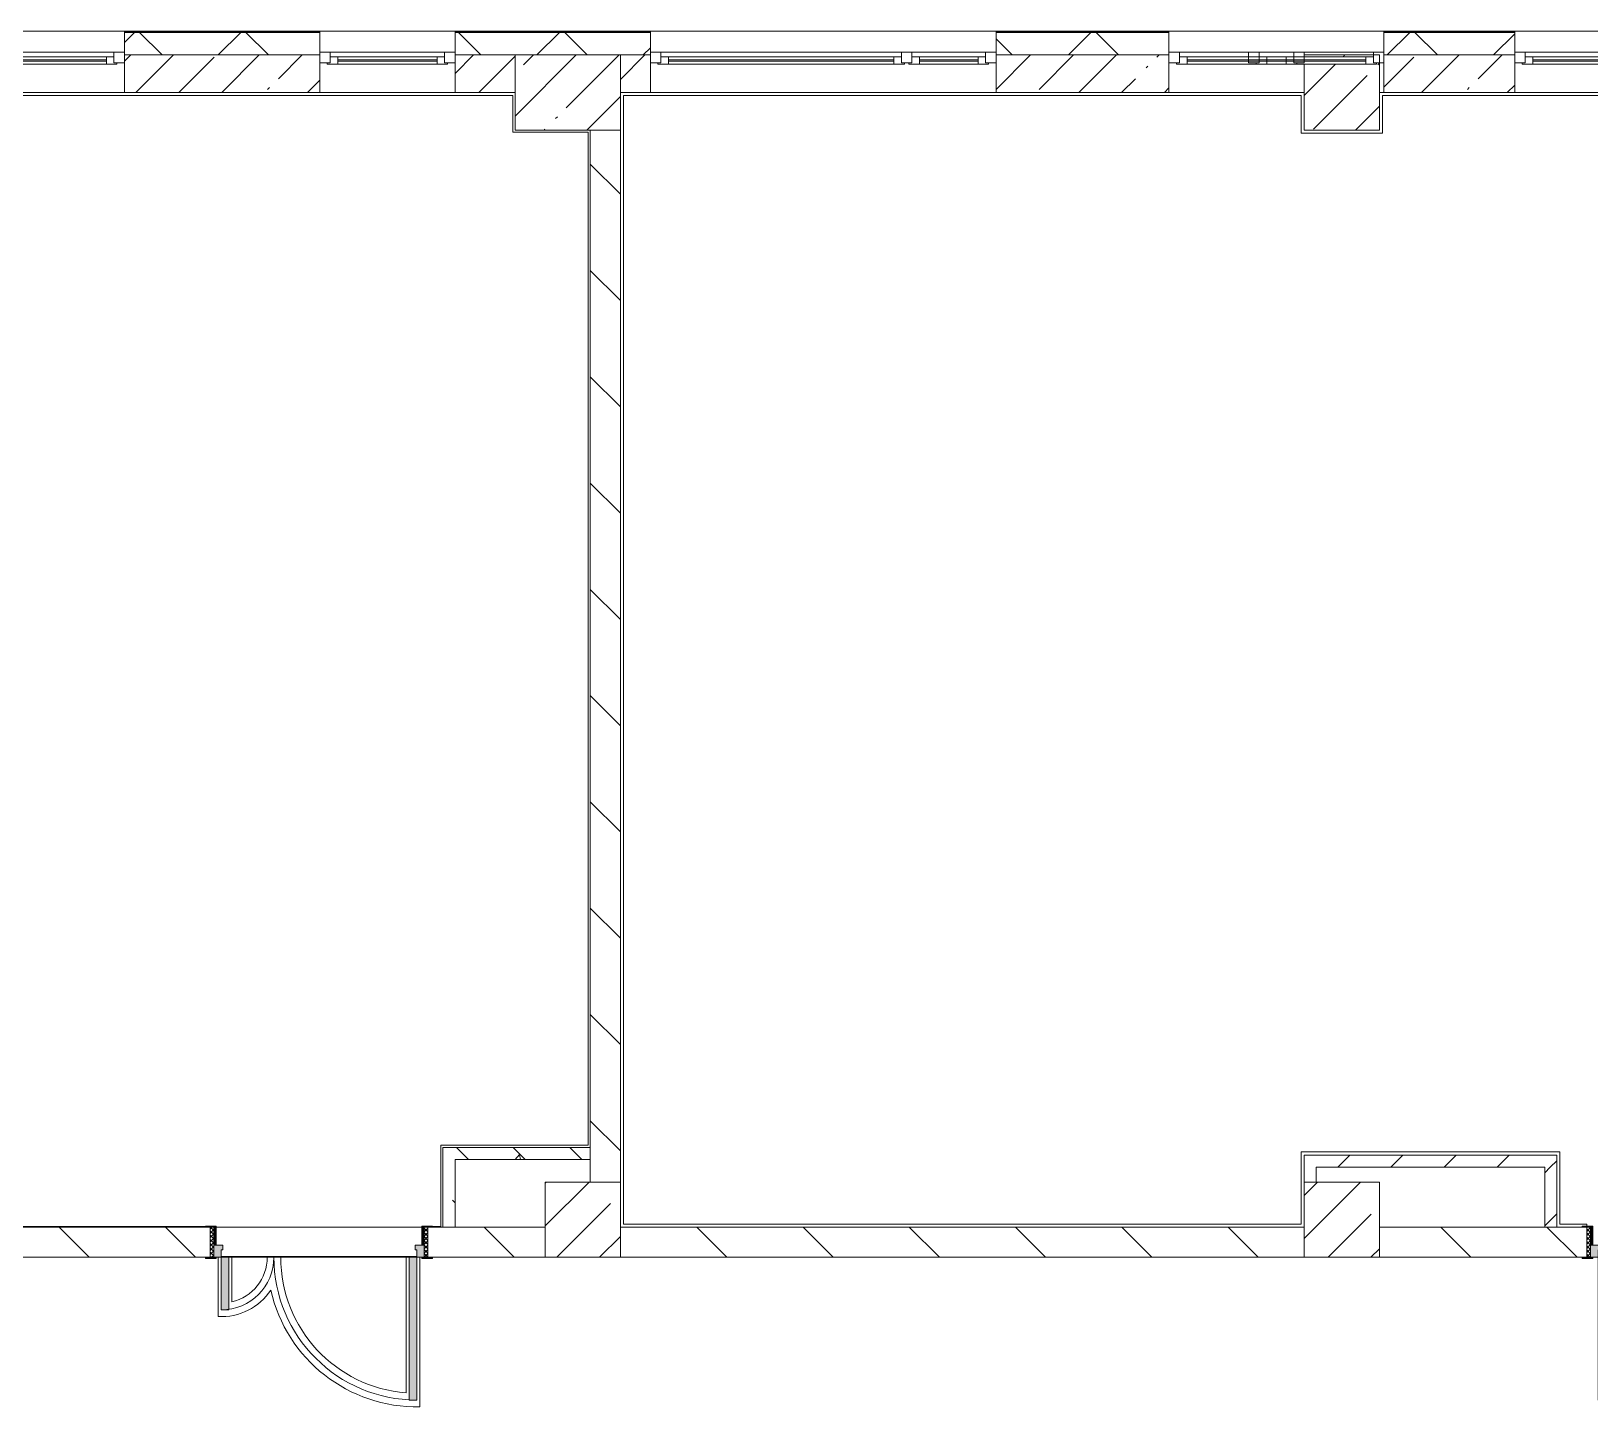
# Model space of a CAD drawing. Header units: millimetres. Extents: x 35316 to 242799, y -8553 to 29000.
# Drawn here: x 215057 to 225427, y 12405 to 21558 of the extents above; entities that cross this region are included whole.
import ezdxf

# ---------------------------------------------------------------- set-up
doc = ezdxf.new("R2010")
doc.units = ezdxf.units.MM
for name, color, linetype, lineweight, true_color in [('A-DOOR-3', 7, 'Continuous', 5, 0xaaaaaa), ('A-DOOR-4', 7, 'Continuous', 5, 0xe2e2e2), ('A-DOOR-FRAM-2', 7, 'Continuous', 5, 0xe2e2e2), ('A-DOOR-FRAM-3', 7, 'Continuous', 5, 0xaaaaaa), ('A-FLOR-3', 7, 'Continuous', 5, 0xaaaaaa), ('I-WALL-6', 7, 'Continuous', 5, 0x787878)]:
    doc.layers.add(name, color=color, linetype=linetype, lineweight=lineweight, true_color=true_color)
for name, color, linetype, lineweight in [('A-GLAZ-2', 7, 'Continuous', 5), ('A-WALL', 7, 'Continuous', 9), ('A-WALL-2', 7, 'Continuous', 5), ('I-WALL-5', 7, 'Continuous', 5), ('S-COLS-2', 7, 'Continuous', 5)]:
    doc.layers.add(name, color=color, linetype=linetype, lineweight=lineweight)
pattern_1 = [(45, (107926.8, 0), (-285.1231, 285.1231), []), (45, (108211.92, 0), (-285.1231, 285.1231), [504.031, -100.806, 16.764, -84.042])]
pattern_2 = [(135, (107926.8, 0), (-353.5534, -353.5534), [])]
pattern_3 = [(135, (107926.8, 0), (-377.1708, -377.1708), [533.4, -88.9, 17.78, -88.9]), (135, (107926.8, 376.94), (-377.1708, -377.1708), []), (50, (107926.8, 0), (637.6445, -55.7866), [66.675, -733.425]), (355, (107926.8, 0), (-123.3494, 668.6992), [53.34, -586.74]), (100.451, (107979.94, -4.65), (514.299, 612.908), [56.665, -623.315]), (46.184, (107926.8, 177.8), (948.7764, -147.1497), [100.012, -1100.137]), (96.636, (108005.9, 165.5), (830.909, 865.997), [84.998, -934.973]), (351.184, (107926.8, 177.8), (830.918, 865.988), [80.01, -880.11]), (21, (108015.7, 133.35), (530.6506, -357.9283), [66.675, -733.425]), (326, (108015.7, 133.35), (216.308, 644.6585), [53.34, -586.74]), (71.451, (108059.9, 103.5), (746.9596, 286.7243), [56.665, -623.315]), (37.5, (107926.8, 0), (10.81053, 295.9426), [16.764, -562.864, 16.764, -578.866, -588.962]), (37.5, (107926.8, 0), (10.81053, 295.9426), [-1175.258, 16.764, -572.198]), (7.5, (107926.8, 0), (233.8692, 350.63175), [16.764, -322.834, 16.764, -549.529, -224.472]), (7.5, (107926.8, 0), (233.8692, 350.63175), [-905.891, 16.764, -207.708]), (327.5, (107728.55, 0), (474.5678, -20.0513), [16.764, -205.486, 16.764, -676.656, -920.115]), (327.5, (107728.55, 0), (474.5678, -20.0513), [-915.67, 16.764, -903.351]), (317.5, (107639.65, 0), (518.4522, 88.9934), [16.764, -272.161, 16.764, -443.738, -653.415]), (317.5, (107639.65, 0), (518.4522, 88.9934), [-749.427, 16.764, -636.651])]
pattern_4 = [(45, (107926.8, 0), (-176.7767, 176.7767), [])]

# ---------------------------------------------------------------- blocks, each defined once
blk = doc.blocks.new('120_Окно_СКБ_1Ст - 120_Окно_СКБ_1Ст 900х2500_h_ с форточкой-22877787-3_3_2_птичка')
at = {"layer": 'A-GLAZ-2'}
for p, q in [((-450, -127), (-450, -57)), ((-450, -57), (-380, -57)), ((450, -57), (-450, -57)), ((-380, -57), (-380, -127)), ((380, -87), (-380, -87)), ((-380, -87), (-380, -127)), ((-330, -137), (-330, -87)), ((330, -137), (330, -87)), ((380, -127), (380, -57)), ((380, -57), (450, -57)), ((380, -127), (380, -87)), ((450, -57), (450, -127)), ((-380, -127), (-450, -127)), ((-450, -127), (-400, -127)), ((-380, -127), (-400, -127)), ((-400, -127), (-400, -137)), ((-400, -137), (400, -137)), ((400, -137), (-400, -137)), ((-330, -107), (330, -107)), ((330, -117), (-330, -117)), ((450, -127), (380, -127)), ((400, -127), (380, -127)), ((400, -137), (400, -127))]:
    blk.add_line(p, q, dxfattribs=at)
blk = doc.blocks.new('120_Окно_СКБ_1Ст - 120_Окно_СКБ_1Ст 900х2500_h_ с форточкой-22876038-3_3_2_птичка')
at = {"layer": 'A-GLAZ-2'}
for p, q in [((-450, -127), (-450, -57)), ((-450, -57), (-380, -57)), ((450, -57), (-450, -57)), ((-380, -57), (-380, -127)), ((380, -87), (-380, -87)), ((-380, -87), (-380, -127)), ((-330, -137), (-330, -87)), ((330, -137), (330, -87)), ((380, -127), (380, -57)), ((380, -57), (450, -57)), ((380, -127), (380, -87)), ((450, -57), (450, -127)), ((-380, -127), (-450, -127)), ((-450, -127), (-400, -127)), ((-380, -127), (-400, -127)), ((-400, -127), (-400, -137)), ((-400, -137), (400, -137)), ((400, -137), (-400, -137)), ((-330, -107), (330, -107)), ((330, -117), (-330, -117)), ((450, -127), (380, -127)), ((400, -127), (380, -127)), ((400, -127), (450, -127)), ((400, -137), (400, -127))]:
    blk.add_line(p, q, dxfattribs=at)
blk = doc.blocks.new('120_Окно_СКБ_2Ст_Фрамуга сверху - 120_Окно_СКБ_2Ст_2300х2500_h_ ДОО-23103760-3_3_2_птичка')
at = {"layer": 'A-GLAZ-2'}
for p, q in [((-1150, -127), (-1150, -57)), ((-1150, -57), (-1080, -57)), ((1150, -57), (-1150, -57)), ((-1080, -57), (-1080, -127)), ((-1080, -57), (1080, -57)), ((520, -87), (-1080, -87)), ((-1080, -87), (-1080, -127)), ((-1030, -137), (-1030, -87)), ((470, -137), (470, -87)), ((520, -127), (520, -57)), ((520, -57), (590, -57)), ((520, -127), (520, -87)), ((590, -57), (590, -127)), ((1080, -87), (590, -87)), ((590, -87), (590, -127)), ((640, -137), (640, -87)), ((1030, -137), (1030, -87)), ((1080, -127), (1080, -57)), ((1080, -57), (1150, -57)), ((1080, -127), (1080, -87)), ((1150, -57), (1150, -127)), ((-1080, -127), (-1150, -127)), ((-1150, -127), (-1100, -127)), ((-1080, -127), (-1100, -127)), ((-1100, -127), (-1100, -137)), ((-1100, -137), (540, -137)), ((540, -137), (-1100, -137)), ((-1030, -107), (470, -107)), ((470, -117), (-1030, -117)), ((590, -127), (520, -127)), ((540, -127), (520, -127)), ((540, -127), (570, -127)), ((540, -127), (570, -127)), ((540, -137), (540, -127)), ((590, -127), (570, -127)), ((570, -127), (570, -137)), ((570, -137), (1100, -137)), ((1100, -137), (570, -137)), ((640, -107), (1030, -107)), ((1030, -117), (640, -117)), ((1150, -127), (1080, -127)), ((1100, -127), (1080, -127)), ((1100, -127), (1150, -127)), ((1100, -137), (1100, -127))]:
    blk.add_line(p, q, dxfattribs=at)
blk = doc.blocks.new('110_Дверь_СКБ_2Ст - Д-6_л__ ДОО_Дв_1450x2100h_Дверь из раздевальной в коридор-32357677-3_3_2_птичка')
at = {"layer": 'A-DOOR-3'}
h = blk.add_hatch(dxfattribs=at)
h.set_pattern_fill('FP_140', color=256, style=0, pattern_type=2)
h.set_pattern_definition([(135, (1576.41, 164.685), (-14.14214, -14.14214), []), (225, (1576.41, 164.685), (14.14214, -14.14214), [])])
h.paths.add_polyline_path([(737.5, 100), (712.5, 100), (712.5, -100), (737.5, -100)])
at = {"layer": 'A-DOOR-4'}
for points in [[(-587.5, 1050), (-637.5, 1050), (-637.5, 100), (-587.5, 100), (-587.5, 755.9)], [(612.5, 450), (612.5, 100), (662.5, 100), (662.5, 450)]]:
    blk.add_hatch(color=256, dxfattribs=at).paths.add_polyline_path(points)
h = blk.add_hatch(color=256, dxfattribs=at)
h.paths.add_polyline_path([(662.5, 100), (662.5, 50), (652.5, 50), (652.5, 20), (712.5, 20), (707.5, 100)])
h.paths.add_polyline_path([(-637.5, 100), (-687.5, 100), (-687.5, 20), (-627.5, 20), (-627.5, 50), (-637.5, 50)])
at = {"layer": 'A-DOOR-FRAM-2'}
for points in [[(-742.5, 108), (-742.5, 100), (-672.5, 100), (-672.5, 108)], [(767.5, 108), (697.5, 108), (697.5, 100), (767.5, 100)], [(-672.5, 20), (-687.5, 20), (-687.5, -100), (-672.5, -100)], [(707.5, 20), (697.5, 20), (697.5, -100), (712.5, -100), (712.5, 20)], [(-672.5, -100), (-742.5, -100), (-742.5, -108), (-672.5, -108)], [(767.5, -100), (697.5, -100), (697.5, -108), (767.5, -108)]]:
    blk.add_hatch(color=256, dxfattribs=at).paths.add_polyline_path(points)
at = {"layer": 'A-DOOR-FRAM-3'}
h = blk.add_hatch(dxfattribs=at)
h.set_pattern_fill('FP_141', color=256, style=0, pattern_type=2)
h.set_pattern_definition([(45, (-546.384, 164.685), (-14.1421, 14.1421), []), (135, (-546.384, 164.685), (-14.1421, -14.1421), [])])
h.paths.add_polyline_path([(-712.5, 100), (-712.5, -100), (-687.5, -100), (-687.5, 100)])
at = {"layer": 'A-DOOR-3'}
for p, q in [((-637.5, 1050), (-637.5, 100)), ((-587.5, 1050), (-637.5, 1050)), ((-587.5, 100), (-587.5, 1050)), ((662.5, 450), (612.5, 450)), ((612.5, 450), (612.5, 100)), ((662.5, 100), (662.5, 450)), ((-637.5, 100), (-587.5, 100)), ((612.5, 100), (662.5, 100))]:
    blk.add_line(p, q, dxfattribs=at)
for centre, radius, start, end in [((-637.5, 100), 950, 0, 90), ((662.5, 100), 350, 90, 180)]:
    blk.add_arc(centre, radius, start, end, dxfattribs=at)
at = {"layer": 'A-DOOR-FRAM-3'}
for p, q in [((-672.5, 108), (-742.5, 108)), ((-742.5, 108), (-742.5, 100)), ((-672.5, 100), (-672.5, 108)), ((767.5, 108), (697.5, 108)), ((697.5, 108), (697.5, 100)), ((767.5, 100), (767.5, 108)), ((-742.5, 100), (-672.5, 100)), ((-687.5, 100), (-712.5, 100)), ((-712.5, 100), (-712.5, -100)), ((-637.5, 100), (-687.5, 100)), ((-687.5, 100), (-687.5, 20)), ((-687.5, -100), (-687.5, 100)), ((-687.5, 20), (-627.5, 20)), ((-672.5, 20), (-687.5, 20)), ((-687.5, 20), (-687.5, -100)), ((-672.5, -100), (-672.5, 20)), ((-637.5, 50), (-637.5, 100)), ((-627.5, 50), (-637.5, 50)), ((-627.5, 20), (-627.5, 50)), ((662.5, 50), (652.5, 50)), ((652.5, 50), (652.5, 20)), ((652.5, 20), (712.5, 20)), ((662.5, 100), (662.5, 50)), ((712.5, 100), (662.5, 100)), ((697.5, 100), (767.5, 100)), ((712.5, 20), (697.5, 20)), ((697.5, 20), (697.5, -100)), ((712.5, 20), (712.5, 100)), ((737.5, 100), (712.5, 100)), ((712.5, 100), (712.5, -100)), ((712.5, -100), (712.5, 20)), ((737.5, -100), (737.5, 100)), ((-672.5, -100), (-742.5, -100)), ((-742.5, -100), (-742.5, -108)), ((-712.5, -100), (-687.5, -100)), ((-687.5, -100), (-672.5, -100)), ((-672.5, -108), (-672.5, -100)), ((697.5, -100), (712.5, -100)), ((767.5, -100), (697.5, -100)), ((697.5, -100), (697.5, -108)), ((712.5, -100), (737.5, -100)), ((767.5, -108), (767.5, -100)), ((-742.5, -108), (-672.5, -108)), ((697.5, -108), (767.5, -108))]:
    blk.add_line(p, q, dxfattribs=at)
blk = doc.blocks.new('BSC_Колонна _Прямоугольная - 500х500-23282985-3_3_2_птичка')
at = {"layer": 'S-COLS-2'}
h = blk.add_hatch(dxfattribs=at)
h.set_pattern_fill('FP_153', color=256, style=0, pattern_type=2)
h.set_pattern_definition([(45, (-115850.45, -21150), (-285.1231, 285.1231), []), (45, (-115565.32, -21150), (-285.1231, 285.1231), [504.031, -100.806, 16.764, -84.042])])
h.paths.add_polyline_path([(-250, -250), (250, -250), (250, 250), (-250, 250), (-250, 238), (210, 238), (210, 198), (230, 198), (230, 188), (-250, 188), (-250, -122)])
for p, q in [((250, 250), (-250, 250)), ((-250, 250), (-250, 238)), ((250, -250), (250, 250)), ((-250, 188), (-250, -250)), ((-250, -250), (250, -250))]:
    blk.add_line(p, q, dxfattribs=at)
blk = doc.blocks.new('BSC_Колонна _Прямоугольная - 700х500-V226-3_3_2_птичка')
at = {"layer": 'S-COLS-2'}
h = blk.add_hatch(dxfattribs=at)
h.set_pattern_fill('FP_173', color=256, style=0, pattern_type=2)
h.set_pattern_definition([(45, (-110700, -21150), (-285.1231, 285.1231), []), (45, (-110414.88, -21150), (-285.1231, 285.1231), [504.031, -100.806, 16.764, -84.042])])
h.paths.add_polyline_path([(-350, -250), (350, -250), (350, 250), (-350, 250), (-350, -122)])
for p, q in [((350, 250), (-350, 250)), ((-350, 250), (-350, -250)), ((350, -250), (350, 250)), ((-350, -250), (350, -250))]:
    blk.add_line(p, q, dxfattribs=at)
blk = doc.blocks.new('120_Окно_СКБ_1Ст - 120_Окно_СКБ_1Ст 900х2500_h_ с форточкой-V246-3_3_2_птичка')
at = {"layer": 'A-GLAZ-2'}
for p, q in [((-450, -127), (-450, -57)), ((-450, -57), (-380, -57)), ((450, -57), (-450, -57)), ((-380, -57), (-380, -127)), ((380, -87), (-380, -87)), ((-380, -87), (-380, -127)), ((-330, -137), (-330, -87)), ((330, -137), (330, -87)), ((380, -127), (380, -57)), ((380, -57), (450, -57)), ((380, -127), (380, -87)), ((450, -57), (450, -127)), ((-380, -127), (-450, -127)), ((-380, -127), (-400, -127)), ((-400, -127), (-400, -137)), ((-400, -137), (400, -137)), ((400, -137), (-400, -137)), ((-330, -107), (330, -107)), ((330, -117), (-330, -117)), ((450, -127), (380, -127)), ((400, -127), (380, -127)), ((400, -137), (400, -127)), ((420, -127), (450, -127))]:
    blk.add_line(p, q, dxfattribs=at)
blk = doc.blocks.new('110_Дверь_СКБ_2Ст - Д-6_п__ ДОО_Дв_1450x2100h_Дверь из раздевальной в коридор-32358047-3_3_2_птичка')
at = {"layer": 'A-DOOR-3'}
h = blk.add_hatch(dxfattribs=at)
h.set_pattern_fill('FP_195', color=256, style=0, pattern_type=2)
h.set_pattern_definition([(225, (1576.41, -164.685), (-14.14214, 14.14214), []), (135, (1576.41, -164.685), (14.14214, 14.14214), [])])
h.paths.add_polyline_path([(737.5, -100), (737.5, 100), (712.5, 100), (712.5, -100)])
at = {"layer": 'A-DOOR-4'}
h = blk.add_hatch(color=256, dxfattribs=at)
h.paths.add_polyline_path([(-637.5, -100), (-637.5, -50), (-627.5, -50), (-627.5, -20), (-687.5, -20), (-687.5, -100)])
h.paths.add_polyline_path([(662.5, -100), (712.5, -100), (712.5, -20), (652.5, -20), (652.5, -50), (662.5, -50)])
for points in [[(-587.5, -1050), (-587.5, -100), (-637.5, -100), (-637.5, -1050)], [(662.5, -450), (662.5, -100), (612.5, -100), (612.5, -450)]]:
    blk.add_hatch(color=256, dxfattribs=at).paths.add_polyline_path(points)
at = {"layer": 'A-DOOR-FRAM-2'}
for points in [[(-672.5, 100), (-672.5, 108), (-742.5, 108), (-742.5, 100), (-717.1, 100)], [(767.5, 100), (767.5, 108), (697.5, 108), (697.5, 100)], [(-672.5, -20), (-672.5, 100), (-687.5, 100), (-687.5, -20)], [(712.5, -20), (712.5, 100), (697.5, 100), (697.5, -20)], [(-742.5, -108), (-672.5, -108), (-672.5, -100), (-742.5, -100)], [(767.5, -108), (767.5, -100), (697.5, -100), (697.5, -108)]]:
    blk.add_hatch(color=256, dxfattribs=at).paths.add_polyline_path(points)
at = {"layer": 'A-DOOR-FRAM-3'}
h = blk.add_hatch(dxfattribs=at)
h.set_pattern_fill('FP_196', color=256, style=0, pattern_type=2)
h.set_pattern_definition([(315, (-546.384, -164.685), (-14.1421, -14.1421), []), (225, (-546.384, -164.685), (-14.1421, 14.1421), [])])
h.paths.add_polyline_path([(-687.5, -100), (-687.5, 100), (-712.5, 100), (-712.5, -100)])
at = {"layer": 'A-DOOR-3'}
for p, q in [((-637.5, -100), (-587.5, -100)), ((-637.5, -1050), (-637.5, -100)), ((-587.5, -100), (-587.5, -1050)), ((612.5, -100), (662.5, -100)), ((612.5, -450), (612.5, -100)), ((662.5, -100), (662.5, -450)), ((662.5, -450), (612.5, -450)), ((-587.5, -1050), (-637.5, -1050))]:
    blk.add_line(p, q, dxfattribs=at)
for centre, radius, start, end in [((-637.5, -100), 950, 270, 360), ((662.5, -100), 350, 180, 270)]:
    blk.add_arc(centre, radius, start, end, dxfattribs=at)
at = {"layer": 'A-DOOR-FRAM-3'}
for p, q in [((-742.5, 108), (-672.5, 108)), ((-742.5, 100), (-742.5, 108)), ((-672.5, 108), (-672.5, 100)), ((697.5, 100), (697.5, 108)), ((697.5, 108), (767.5, 108)), ((767.5, 108), (767.5, 100)), ((-672.5, 100), (-742.5, 100)), ((-712.5, 100), (-687.5, 100)), ((-712.5, -100), (-712.5, 100)), ((-687.5, 100), (-687.5, -100)), ((-687.5, 100), (-672.5, 100)), ((-687.5, -20), (-687.5, 100)), ((-672.5, 100), (-672.5, -20)), ((697.5, -20), (697.5, 100)), ((697.5, 100), (712.5, 100)), ((767.5, 100), (697.5, 100)), ((712.5, -100), (712.5, 100)), ((712.5, 100), (737.5, 100)), ((712.5, 100), (712.5, -20)), ((737.5, 100), (737.5, -100)), ((-742.5, -100), (-672.5, -100)), ((-742.5, -108), (-742.5, -100)), ((-687.5, -100), (-712.5, -100)), ((-687.5, -20), (-627.5, -20)), ((-687.5, -100), (-687.5, -20)), ((-672.5, -20), (-687.5, -20)), ((-637.5, -100), (-687.5, -100)), ((-672.5, -100), (-672.5, -108)), ((-637.5, -50), (-637.5, -100)), ((-627.5, -50), (-637.5, -50)), ((-627.5, -20), (-627.5, -50)), ((652.5, -20), (712.5, -20)), ((652.5, -50), (652.5, -20)), ((662.5, -50), (652.5, -50)), ((662.5, -100), (662.5, -50)), ((712.5, -100), (662.5, -100)), ((712.5, -20), (697.5, -20)), ((697.5, -108), (697.5, -100)), ((697.5, -100), (767.5, -100)), ((712.5, -20), (712.5, -100)), ((737.5, -100), (712.5, -100)), ((767.5, -100), (767.5, -108)), ((-672.5, -108), (-742.5, -108)), ((767.5, -108), (697.5, -108))]:
    blk.add_line(p, q, dxfattribs=at)

msp = doc.modelspace()

# ---------------------------------------------------------------- hatches: boundary and pattern name
at = {"layer": 'A-WALL-2'}
h = msp.add_hatch(dxfattribs=at)
h.set_pattern_fill('FP_112', color=256, style=0, pattern_type=2)
h.set_pattern_definition([(45, (107926.8, 0), (-353.5534, 353.5534), []), (135, (107926.8, 0), (-353.5534, -353.5534), [])])
h.paths.add_polyline_path([(233156.8, 21400), (233156.8, 21550), (228077, 21550), (228077, 21400), (233006.8, 21400)])
h.paths.add_polyline_path([(227177, 21400), (227177, 21550), (225827.2, 21550), (225827.2, 21400), (226462.3, 21400)])
h.paths.add_polyline_path([(215677.2, 21400), (216977.2, 21400), (216977.2, 21550), (215677.2, 21550)])
h.paths.add_polyline_path([(201216.8, 21400), (201236.8, 21400), (201236.8, 21550), (201216.8, 21550)])
h.paths.add_polyline_path([(217877.2, 21400), (219176.8, 21400), (219176.8, 21550), (217877.2, 21550)])
h.paths.add_polyline_path([(214777.2, 21400), (214777.2, 21550), (213477, 21550), (213477, 21400), (213976.8, 21400)])
h.paths.add_polyline_path([(224342.9, 21400), (224927.2, 21400), (224927.2, 21550), (224057.2, 21550), (224057.2, 21400)])
h.paths.add_polyline_path([(222223.5, 21400), (222627.2, 21400), (222627.2, 21550), (221476.8, 21550), (221476.8, 21400)])
h.paths.add_polyline_path([(207387.4, 21400), (209076.8, 21400), (209076.8, 21550), (204536.8, 21550), (204536.8, 21400), (205268, 21400)])
h.paths.add_polyline_path([(211376.8, 21400), (212577, 21400), (212577, 21550), (211376.8, 21550)])
at = {"layer": 'I-WALL-5'}
h = msp.add_hatch(dxfattribs=at)
h.set_pattern_fill('FP_108', color=256, style=0, pattern_type=2)
h.set_pattern_definition(pattern_1)
h.paths.add_polyline_path([(217984.6, 21150), (218276.8, 21150), (218276.8, 21400), (217877.2, 21400), (217877.2, 21150)])
h.paths.add_polyline_path([(228966.8, 21150), (228966.8, 21400), (228776.8, 21400), (228776.8, 21150)])
h.paths.add_polyline_path([(218976.8, 21150), (219176.8, 21150), (219176.8, 21400), (218976.8, 21400), (218976.8, 21275)])
h.paths.add_polyline_path([(226462.3, 21150), (227177, 21150), (227177, 21400), (225827.2, 21400), (225827.2, 21150)])
h.paths.add_polyline_path([(221476.8, 21150), (222627.2, 21150), (222627.2, 21400), (221476.8, 21400)])
h.paths.add_polyline_path([(216977.2, 21150), (216977.2, 21400), (215677.2, 21400), (215677.2, 21150), (215865.1, 21150)])
h.paths.add_polyline_path([(224927.2, 21150), (224927.2, 21400), (224057.2, 21400), (224057.2, 21150), (224342.9, 21150)])
h.paths.add_polyline_path([(213976.8, 21150), (214777.2, 21150), (214777.2, 21400), (213976.8, 21400), (213976.8, 21246.1)])
h.paths.add_polyline_path([(211626.3, 21150), (212577, 21150), (212577, 21400), (211376.8, 21400), (211376.8, 21150)])
h.paths.add_polyline_path([(208977, 21150), (209076.8, 21150), (209076.8, 21400), (208726.8, 21400), (208726.8, 21150)])
h = msp.add_hatch(dxfattribs=at)
h.set_pattern_fill('FP_111', color=256, style=0, pattern_type=2)
h.set_pattern_definition(pattern_2)
h.paths.add_polyline_path([(218976.8, 13900), (218976.8, 20900), (218776.8, 20900), (218776.8, 13900)])
h = msp.add_hatch(dxfattribs=at)
h.set_pattern_fill('FP_113', color=256, style=0, pattern_type=2)
h.set_pattern_definition(pattern_4)
h.paths.add_polyline_path([(225207.2, 14000), (225207.2, 14080), (223606.8, 14080), (223606.8, 14000), (225127.2, 14000)])
h = msp.add_hatch(dxfattribs=at)
h.set_pattern_fill('FP_113', color=256, style=0, pattern_type=2)
h.set_pattern_definition(pattern_4)
h.paths.add_polyline_path([(225127.2, 13600), (225207.2, 13600), (225207.2, 14000), (225127.2, 14000), (225127.2, 13927.6)])
h = msp.add_hatch(dxfattribs=at)
h.set_pattern_fill('FP_111', color=256, style=0, pattern_type=2)
h.set_pattern_definition(pattern_2)
h.paths.add_polyline_path([(228856.8, 13400), (228856.8, 13600), (226857.2, 13600), (226857.2, 13400), (228581.8, 13400)])
h.paths.add_polyline_path([(225402.6, 13400), (225407.2, 13400), (225402.6, 13600), (224026.8, 13600), (224026.8, 13400), (225377.2, 13400)])
h.paths.add_polyline_path([(212686, 13400), (216246.8, 13400), (216246.8, 13600), (210926.8, 13600), (210926.8, 13400), (211626.3, 13400)])
h.paths.add_polyline_path([(217696.8, 13400), (218476.8, 13400), (218476.8, 13600), (217696.8, 13600)])
h.paths.add_polyline_path([(218976.8, 13400), (223526.8, 13400), (223526.8, 13600), (218976.8, 13600)])
h.paths.add_polyline_path([(209026.8, 13400), (209476.8, 13400), (209476.8, 13600), (209026.8, 13600)])
at = {"layer": 'I-WALL-6'}
h = msp.add_hatch(dxfattribs=at)
h.set_pattern_fill('FP_117', color=256, style=0, pattern_type=2)
h.set_pattern_definition(pattern_3)
h.paths.add_polyline_path([(217796.8, 13600), (217876.8, 13600), (217876.8, 14130), (217796.8, 14130), (217796.8, 13927.6)])
h = msp.add_hatch(dxfattribs=at)
h.set_pattern_fill('FP_117', color=256, style=0, pattern_type=2)
h.set_pattern_definition(pattern_3)
h.paths.add_polyline_path([(218776.8, 14050), (218776.8, 14130), (217876.8, 14130), (217876.8, 14050), (217984.6, 14050)])
at = {"layer": 'S-COLS-2'}
h = msp.add_hatch(dxfattribs=at)
h.set_pattern_fill('FP_108', color=256, style=0, pattern_type=2)
h.set_pattern_definition(pattern_1)
h.paths.add_polyline_path([(218976.8, 13400), (218976.8, 13900), (218476.8, 13900), (218476.8, 13400)])
h = msp.add_hatch(dxfattribs=at)
h.set_pattern_fill('FP_108', color=256, style=0, pattern_type=2)
h.set_pattern_definition(pattern_1)
h.paths.add_polyline_path([(224026.8, 13400), (224026.8, 13900), (223526.8, 13900), (223526.8, 13400)])

# ---------------------------------------------------------------- linework, layer by layer
at = {"layer": 'A-FLOR-3'}
for p, q in [((218261.8, 21130), (213996.8, 21130)), ((218261.8, 20885), (218261.8, 21130)), ((218996.8, 21130), (218996.8, 13621)), ((223507.2, 21130), (218996.8, 21130)), ((223507.2, 20880), (223507.2, 21130)), ((228057, 21130), (224047.2, 21130)), ((224047.2, 21130), (224047.2, 20880)), ((218761.8, 20885), (218261.8, 20885)), ((218761.8, 14145), (218761.8, 20885)), ((224047.2, 20880), (223507.2, 20880)), ((217781.8, 13605), (217781.8, 14145)), ((217781.8, 14145), (218761.8, 14145)), ((223505.8, 13621), (223505.8, 14101)), ((223505.8, 14101), (225228.2, 14101)), ((225228.2, 14101), (225228.2, 13621)), ((213981.8, 13605), (216216.8, 13605)), ((217726.8, 13605), (217781.8, 13605)), ((218996.8, 13621), (223505.8, 13621)), ((225228.2, 13621), (225407.2, 13621)), ((225407.2, 13621), (225407.2, 13608)), ((216301, 13400), (216301, 13005.6)), ((216321.8, 13405), (217621.8, 13405)), ((216391, 13400), (216371.8, 13400)), ((216391, 13102.9), (216391, 13400)), ((216717.2, 13400), (216627.2, 13400)), ((217571.8, 13400), (217552.2, 13400)), ((217552.2, 13400), (217552.2, 12497.7)), ((217642.2, 12405.2), (217642.2, 13400))]:
    msp.add_line(p, q, dxfattribs=at)
for centre, radius, start, end in [((216322.2, 13400), 305, 283.0427, 360), ((217622.2, 13400), 905, 180, 265.56313), ((216322.2, 13400), 395, 266.92799, 326.45952), ((217622.2, 13400), 995, 192.67054, 271.1511)]:
    msp.add_arc(centre, radius, start, end, dxfattribs=at)
at = {"layer": 'A-WALL'}
for p, q in [((216977.2, 21553), (215677.2, 21553)), ((216977.2, 21550), (215677.2, 21550)), ((219176.8, 21553), (217877.2, 21553)), ((219176.8, 21550), (217877.2, 21550)), ((222627.2, 21553), (221476.8, 21553)), ((222627.2, 21550), (221476.8, 21550)), ((224927.2, 21553), (224057.2, 21553)), ((224927.2, 21550), (224057.2, 21550)), ((216977.2, 21400), (215677.2, 21400)), ((218276.8, 21400), (217877.2, 21400)), ((219176.8, 21400), (218976.8, 21400)), ((222627.2, 21400), (221476.8, 21400)), ((224927.2, 21400), (224057.2, 21400)), ((218776.8, 14050), (218776.8, 14130)), ((225127.2, 13600), (225207.2, 13600))]:
    msp.add_line(p, q, dxfattribs=at)
at = {"layer": 'A-WALL-2'}
for p, q in [((215677.2, 21558), (204536.8, 21558)), ((227177, 21558), (215677.2, 21558)), ((215677.2, 21558), (215677.2, 21400)), ((216977.2, 21400), (216977.2, 21558)), ((217877.2, 21558), (217877.2, 21400)), ((219176.8, 21400), (219176.8, 21558)), ((221476.8, 21558), (221476.8, 21400)), ((222627.2, 21400), (222627.2, 21558)), ((224057.2, 21558), (224057.2, 21400)), ((224927.2, 21400), (224927.2, 21558))]:
    msp.add_line(p, q, dxfattribs=at)
at = {"layer": 'I-WALL-5'}
for p, q in [((215677.2, 21400), (215677.2, 21150)), ((216977.2, 21150), (216977.2, 21400)), ((217877.2, 21400), (217877.2, 21150)), ((219176.8, 21150), (219176.8, 21400)), ((221476.8, 21400), (221476.8, 21150)), ((222627.2, 21150), (222627.2, 21400)), ((224057.2, 21400), (224057.2, 21150)), ((224927.2, 21150), (224927.2, 21400)), ((213976.8, 21150), (218276.8, 21150)), ((223527.2, 21150), (218976.8, 21150)), ((224027.2, 21150), (228076.8, 21150)), ((218776.8, 20900), (218776.8, 14130)), ((218976.8, 13900), (218976.8, 20900)), ((217796.8, 14130), (217796.8, 13600)), ((218776.8, 14130), (217796.8, 14130)), ((217876.8, 13600), (217876.8, 14050)), ((217876.8, 14050), (218776.8, 14050)), ((218776.8, 14050), (218776.8, 13900)), ((223526.8, 14080), (223526.8, 13900)), ((225207.2, 14080), (223526.8, 14080)), ((225207.2, 13600), (225207.2, 14080)), ((218776.8, 13900), (218976.8, 13900)), ((223526.8, 13900), (223606.8, 13900)), ((223606.8, 13900), (223606.8, 14000)), ((223606.8, 14000), (225127.2, 14000)), ((225127.2, 14000), (225127.2, 13600)), ((216216.8, 13600), (210956.8, 13600)), ((216286.8, 13600), (217656.8, 13600)), ((218476.8, 13600), (217726.8, 13600)), ((218476.8, 13400), (218476.8, 13600)), ((223526.8, 13600), (218976.8, 13600)), ((218976.8, 13600), (218976.8, 13400)), ((223526.8, 13400), (223526.8, 13600)), ((225127.2, 13600), (224026.8, 13600)), ((224026.8, 13600), (224026.8, 13400)), ((225377.2, 13600), (225207.2, 13600)), ((210956.8, 13400), (216216.8, 13400)), ((216627.2, 13400), (216391, 13400)), ((217552.2, 13400), (216717.2, 13400)), ((217726.8, 13400), (218476.8, 13400)), ((218976.8, 13400), (223526.8, 13400)), ((224026.8, 13400), (225377.2, 13400))]:
    msp.add_line(p, q, dxfattribs=at)
at = {"layer": 'S-COLS-2'}
for p, q in [((218776.8, 13900), (218476.8, 13900)), ((218476.8, 13900), (218476.8, 13600)), ((218976.8, 13900), (218776.8, 13900)), ((218976.8, 13600), (218976.8, 13900)), ((224026.8, 13900), (223526.8, 13900)), ((223526.8, 13900), (223526.8, 13600)), ((224026.8, 13600), (224026.8, 13900)), ((218476.8, 13600), (218476.8, 13400)), ((218976.8, 13400), (218976.8, 13600)), ((223526.8, 13600), (223526.8, 13400)), ((224026.8, 13400), (224026.8, 13600)), ((218476.8, 13400), (218976.8, 13400)), ((223526.8, 13400), (224026.8, 13400))]:
    msp.add_line(p, q, dxfattribs=at)

# ---------------------------------------------------------------- block references
at = {"layer": 'A-DOOR-3', "rotation": 180}
msp.add_blockref('110_Дверь_СКБ_2Ст - Д-6_л__ ДОО_Дв_1450x2100h_Дверь из раздевальной в коридор-32357677-3_3_2_птичка', (216984.3, 13500), dxfattribs=at)
at = {"layer": 'A-DOOR-3'}
msp.add_blockref('110_Дверь_СКБ_2Ст - Д-6_п__ ДОО_Дв_1450x2100h_Дверь из раздевальной в коридор-32358047-3_3_2_птичка', (226119.7, 13500), dxfattribs=at)
at = {"layer": 'A-GLAZ-2'}
for name, p in [('120_Окно_СКБ_1Ст - 120_Окно_СКБ_1Ст 900х2500_h_ с форточкой-22876038-3_3_2_птичка', (215227.2, 21475)), ('120_Окно_СКБ_1Ст - 120_Окно_СКБ_1Ст 900х2500_h_ с форточкой-22876038-3_3_2_птичка', (217427.2, 21475)), ('120_Окно_СКБ_2Ст_Фрамуга сверху - 120_Окно_СКБ_2Ст_2300х2500_h_ ДОО-23103760-3_3_2_птичка', (220326.8, 21475)), ('120_Окно_СКБ_1Ст - 120_Окно_СКБ_1Ст 900х2500_h_ с форточкой-22877787-3_3_2_птичка', (223077.2, 21475)), ('120_Окно_СКБ_1Ст - 120_Окно_СКБ_1Ст 900х2500_h_ с форточкой-V246-3_3_2_птичка', (223607.2, 21475)), ('120_Окно_СКБ_1Ст - 120_Окно_СКБ_1Ст 900х2500_h_ с форточкой-22876038-3_3_2_птичка', (225377.2, 21475))]:
    msp.add_blockref(name, p, dxfattribs=at)
at = {"layer": 'S-COLS-2'}
for name, p in [('BSC_Колонна _Прямоугольная - 700х500-V226-3_3_2_птичка', (218626.8, 21150)), ('BSC_Колонна _Прямоугольная - 500х500-23282985-3_3_2_птичка', (223777.2, 21150))]:
    msp.add_blockref(name, p, dxfattribs=at)

doc.saveas('drawing.dxf')
